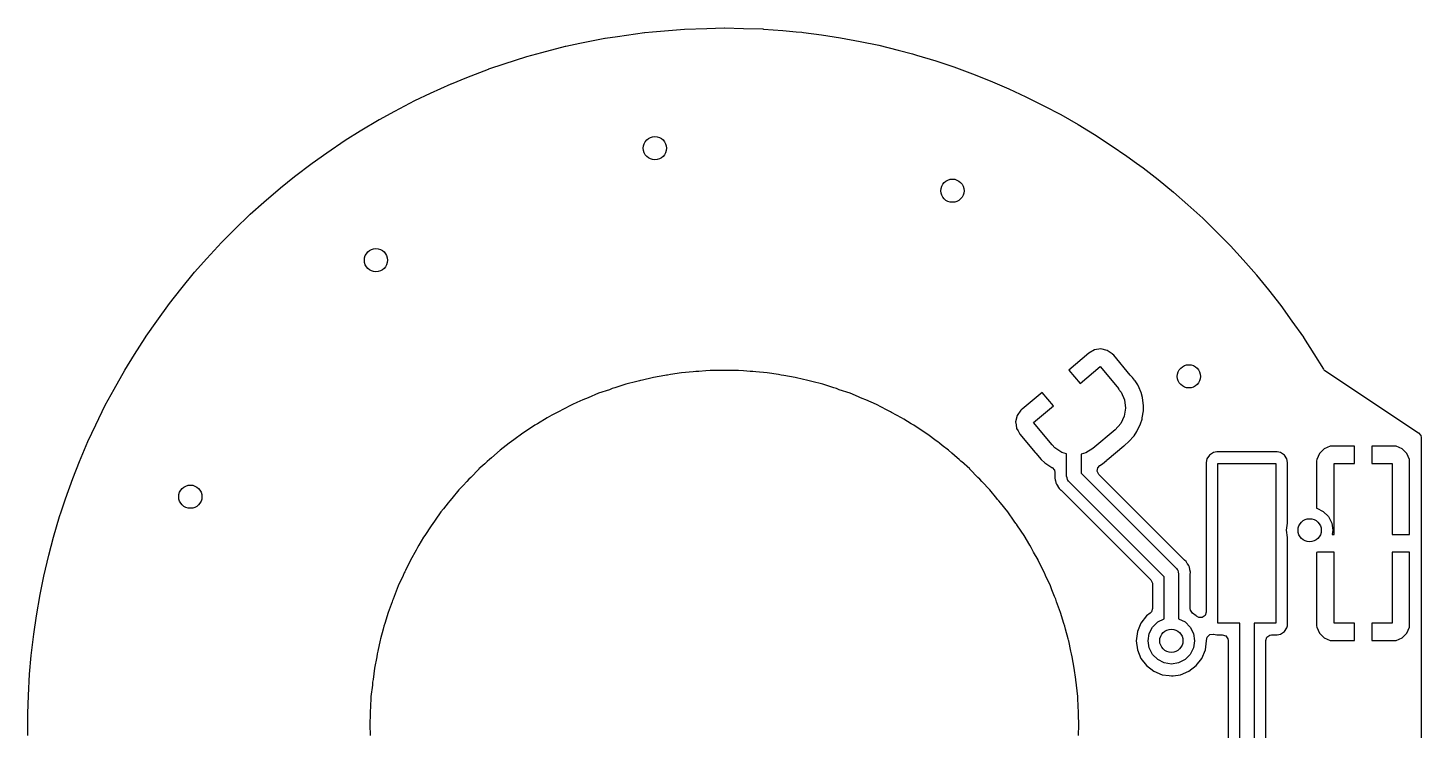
# Model space of a CAD drawing. Extents: x 2.677 to 3.622, y -2.835 to -1.89.
# Drawn here: x 2.677 to 3.622, y -2.366 to -1.89 of the extents above; entities that cross this region are included whole.
import ezdxf

# ---------------------------------------------------------------- set-up
doc = ezdxf.new("R2010")
doc.units = 0
doc.header["$MEASUREMENT"] = 0
doc.layers.add('BLACK', color=7, linetype='CONTINUOUS')

msp = doc.modelspace()

# ---------------------------------------------------------------- linework, layer by layer
at = {"layer": 'BLACK', "linetype": 'CONTINUOUS'}
for p, q in [((3.05166, -1.90023), (3.06861, -1.89679)), ((3.06861, -1.89679), (3.06871, -1.89677)), ((3.06871, -1.89677), (3.07711, -1.89554)), ((3.07711, -1.89554), (3.09555, -1.89289)), ((3.09555, -1.89289), (3.09566, -1.89288)), ((3.09566, -1.89288), (3.10097, -1.89241)), ((3.10097, -1.89241), (3.12258, -1.89056)), ((3.12258, -1.89056), (3.12269, -1.89055)), ((3.12269, -1.89055), (3.13764, -1.89013)), ((3.13764, -1.89013), (3.14955, -1.88978)), ((3.14955, -1.88978), (3.14966, -1.88978)), ((3.14966, -1.88978), (3.16258, -1.89014)), ((3.16258, -1.89014), (3.17568, -1.89051)), ((3.17568, -1.89051), (3.17578, -1.89052)), ((3.17578, -1.89052), (3.17619, -1.89055)), ((3.17619, -1.89055), (3.18919, -1.89162)), ((3.18919, -1.89162), (3.19835, -1.89241)), ((3.19835, -1.89241), (3.20207, -1.89274)), ((3.20207, -1.89274), (3.20217, -1.89275)), ((3.20217, -1.89275), (3.20323, -1.89289)), ((3.20323, -1.89289), (3.21554, -1.89458)), ((3.21554, -1.89458), (3.2283, -1.89643)), ((3.2283, -1.89643), (3.22838, -1.89645)), ((3.22838, -1.89645), (3.24165, -1.89901)), ((3.01572, -1.90918), (3.02593, -1.90644)), ((3.02593, -1.90644), (3.04194, -1.90224)), ((3.04194, -1.90224), (3.04203, -1.90221)), ((3.04203, -1.90221), (3.05166, -1.90023)), ((3.24165, -1.89901), (3.25432, -1.9016)), ((3.25432, -1.9016), (3.26747, -1.90489)), ((3.26747, -1.90489), (3.27726, -1.90749)), ((3.27726, -1.90749), (3.27996, -1.9082)), ((2.98984, -1.91765), (3.00033, -1.91418)), ((3.00033, -1.91418), (3.01562, -1.90921)), ((3.01562, -1.90921), (3.01572, -1.90918)), ((3.27996, -1.9082), (3.29292, -1.91221)), ((3.29292, -1.91221), (3.30519, -1.91624)), ((3.30519, -1.91624), (3.31792, -1.92095)), ((2.9645, -1.9276), (2.97507, -1.9234)), ((2.97507, -1.9234), (2.98975, -1.91769)), ((2.98975, -1.91769), (2.98984, -1.91765)), ((3.31792, -1.92095), (3.32993, -1.92567)), ((3.32993, -1.92567), (3.34239, -1.93107)), ((2.93977, -1.93899), (2.9503, -1.93408)), ((2.9503, -1.93408), (2.96441, -1.92764)), ((2.96441, -1.92764), (2.9645, -1.9276)), ((3.34239, -1.93107), (3.35411, -1.93647)), ((3.35411, -1.93647), (3.36625, -1.94254)), ((2.92613, -1.94619), (2.93969, -1.93903)), ((2.93969, -1.93903), (2.93977, -1.93899)), ((3.36625, -1.94254), (3.37764, -1.94861)), ((2.90265, -1.95968), (2.91567, -1.95183)), ((2.91567, -1.95183), (2.91574, -1.95179)), ((2.91574, -1.95179), (2.92613, -1.94619)), ((3.37764, -1.94861), (3.38943, -1.95533)), ((3.38943, -1.95533), (3.39657, -1.95968)), ((2.89249, -1.96595), (2.90265, -1.95968)), ((3.39657, -1.95968), (3.40046, -1.96205)), ((3.40046, -1.96205), (3.41186, -1.9694)), ((2.87997, -1.97451), (2.89242, -1.96599)), ((2.89242, -1.96599), (2.89249, -1.96595)), ((3.41186, -1.9694), (3.42248, -1.97674)), ((2.85815, -1.99063), (2.87003, -1.98147)), ((2.87003, -1.98147), (2.8701, -1.98142)), ((2.8701, -1.98142), (2.87997, -1.97451)), ((3.42248, -1.97674), (3.42901, -1.98147)), ((3.42901, -1.98147), (3.43347, -1.98471)), ((2.84863, -1.99816), (2.85815, -1.99063)), ((3.43347, -1.98471), (3.44365, -1.99265)), ((3.44365, -1.99265), (3.45419, -2.0012)), ((2.83729, -2.00798), (2.84856, -1.99821)), ((2.84856, -1.99821), (2.84863, -1.99816)), ((3.45419, -2.0012), (3.4639, -2.00971)), ((2.82813, -2.01613), (2.83729, -2.00798)), ((3.4639, -2.00971), (3.47395, -2.01882)), ((2.81745, -2.02652), (2.82813, -2.01613)), ((3.47395, -2.01882), (3.48316, -2.02788)), ((2.80873, -2.03523), (2.81745, -2.02652)), ((3.48316, -2.02788), (3.49269, -2.03753)), ((2.79869, -2.04617), (2.80873, -2.03523)), ((3.49269, -2.03753), (3.50137, -2.04711)), ((2.79047, -2.05541), (2.79869, -2.04617)), ((3.50137, -2.04711), (3.51033, -2.05722)), ((2.7811, -2.06687), (2.79047, -2.05541)), ((3.51033, -2.05722), (3.51039, -2.05729)), ((3.51039, -2.05729), (3.51848, -2.06733)), ((2.7734, -2.07661), (2.7811, -2.06687)), ((3.51848, -2.06733), (3.52687, -2.0779)), ((2.76476, -2.08849), (2.7734, -2.07661)), ((3.52687, -2.0779), (3.52693, -2.07798)), ((3.52693, -2.07798), (3.53444, -2.08849)), ((2.75758, -2.09875), (2.76472, -2.08855)), ((2.76472, -2.08855), (2.76476, -2.08849)), ((3.53444, -2.08849), (3.54222, -2.09948)), ((2.74961, -2.11114), (2.75689, -2.09982)), ((2.75689, -2.09982), (2.75758, -2.09875)), ((3.54222, -2.09948), (3.54228, -2.09956)), ((3.54228, -2.09956), (3.54926, -2.11063)), ((2.74306, -2.12177), (2.74961, -2.11114)), ((3.39678, -2.11035), (3.3832, -2.12174)), ((3.40048, -2.10801), (3.39663, -2.11018)), ((3.39663, -2.11018), (3.39663, -2.11018)), ((3.39663, -2.11018), (3.39678, -2.11035)), ((3.40486, -2.10738), (3.40048, -2.10801)), ((3.40917, -2.10837), (3.40486, -2.10738)), ((3.40486, -2.10738), (3.40486, -2.10738)), ((3.41251, -2.11063), (3.40917, -2.10837)), ((3.40917, -2.10837), (3.40917, -2.10837)), ((3.40917, -2.10837), (3.40917, -2.10837)), ((3.41283, -2.11085), (3.41251, -2.11063)), ((3.41359, -2.11167), (3.41283, -2.11085)), ((3.41283, -2.11085), (3.41283, -2.11085)), ((3.42483, -2.12506), (3.41359, -2.11167)), ((3.54926, -2.11063), (3.55585, -2.1211)), ((2.73583, -2.13457), (2.74306, -2.12177)), ((3.10917, -2.12545), (3.10153, -2.12669)), ((3.11046, -2.12518), (3.10917, -2.12545)), ((3.11107, -2.12506), (3.11046, -2.12518)), ((3.11298, -2.12483), (3.11107, -2.12506)), ((3.11107, -2.12506), (3.11107, -2.12506)), ((3.11107, -2.12506), (3.11107, -2.12506)), ((3.12063, -2.12359), (3.11298, -2.12483)), ((3.12836, -2.12296), (3.12063, -2.12359)), ((3.13027, -2.12273), (3.12836, -2.12296)), ((3.13114, -2.12269), (3.13027, -2.12273)), ((3.13027, -2.12273), (3.13027, -2.12273)), ((3.13027, -2.12273), (3.13027, -2.12273)), ((3.13027, -2.12273), (3.13027, -2.12273)), ((3.1322, -2.12265), (3.13114, -2.12269)), ((3.13703, -2.12226), (3.1322, -2.12265)), ((3.13993, -2.12203), (3.13703, -2.12226)), ((3.14768, -2.12203), (3.13993, -2.12203)), ((3.14961, -2.12195), (3.14768, -2.12203)), ((3.15154, -2.12203), (3.14961, -2.12195)), ((3.15929, -2.12203), (3.15154, -2.12203)), ((3.16255, -2.12229), (3.15929, -2.12203)), ((3.16701, -2.12265), (3.16255, -2.12229)), ((3.16807, -2.12269), (3.16701, -2.12265)), ((3.16894, -2.12273), (3.16807, -2.12269)), ((3.17086, -2.12296), (3.16894, -2.12273)), ((3.16894, -2.12273), (3.16894, -2.12273)), ((3.16894, -2.12273), (3.16894, -2.12273)), ((3.17858, -2.12359), (3.17086, -2.12296)), ((3.18623, -2.12483), (3.17858, -2.12359)), ((3.18815, -2.12506), (3.18623, -2.12483)), ((3.19004, -2.12545), (3.18815, -2.12506)), ((3.19769, -2.12669), (3.19004, -2.12545)), ((3.3832, -2.12174), (3.3908, -2.13079)), ((3.3908, -2.13079), (3.40437, -2.1194)), ((3.40437, -2.1194), (3.41702, -2.13448)), ((3.42624, -2.12675), (3.42483, -2.12506)), ((3.55585, -2.1211), (3.55589, -2.1212)), ((3.55589, -2.1212), (3.55615, -2.12158)), ((3.55615, -2.12158), (3.55621, -2.12168)), ((3.55621, -2.12168), (3.55629, -2.1218)), ((3.55629, -2.1218), (3.55676, -2.12201)), ((3.55676, -2.12201), (3.62029, -2.16421)), ((2.72989, -2.14559), (2.73583, -2.13457)), ((3.07353, -2.13431), (3.07172, -2.135)), ((3.07538, -2.13378), (3.07353, -2.13431)), ((3.08273, -2.13132), (3.07538, -2.13378)), ((3.09025, -2.12947), (3.08273, -2.13132)), ((3.09211, -2.12893), (3.09025, -2.12947)), ((3.09284, -2.12878), (3.09211, -2.12893)), ((3.09211, -2.12893), (3.09211, -2.12893)), ((3.09211, -2.12893), (3.09211, -2.12893)), ((3.094, -2.12854), (3.09284, -2.12878)), ((3.10059, -2.12692), (3.094, -2.12854)), ((3.10153, -2.12669), (3.10059, -2.12692)), ((3.10153, -2.12669), (3.10153, -2.12669)), ((3.10153, -2.12669), (3.10153, -2.12669)), ((3.20316, -2.12804), (3.19769, -2.12669)), ((3.19769, -2.12669), (3.19769, -2.12669)), ((3.19769, -2.12669), (3.19769, -2.12669)), ((3.20521, -2.12854), (3.20316, -2.12804)), ((3.2071, -2.12893), (3.20521, -2.12854)), ((3.20896, -2.12947), (3.2071, -2.12893)), ((3.2071, -2.12893), (3.2071, -2.12893)), ((3.2071, -2.12893), (3.2071, -2.12893)), ((3.21648, -2.13132), (3.20896, -2.12947)), ((3.22383, -2.13378), (3.21648, -2.13132)), ((3.22569, -2.13431), (3.22383, -2.13378)), ((3.22749, -2.135), (3.22569, -2.13431)), ((3.22569, -2.13431), (3.22569, -2.13431)), ((3.41702, -2.13448), (3.41687, -2.13461)), ((3.41687, -2.13461), (3.41867, -2.13676)), ((3.42775, -2.12854), (3.42624, -2.12675)), ((3.42806, -2.12891), (3.42775, -2.12854)), ((3.42987, -2.13182), (3.42806, -2.12891)), ((3.42806, -2.12891), (3.42806, -2.12891)), ((3.43075, -2.13385), (3.42987, -2.13182)), ((3.42987, -2.13182), (3.42987, -2.13182)), ((3.42987, -2.13182), (3.42987, -2.13182)), ((3.43193, -2.13653), (3.43075, -2.13385)), ((3.04965, -2.14373), (3.04656, -2.14504)), ((3.05369, -2.142), (3.04965, -2.14373)), ((3.05543, -2.14118), (3.05369, -2.142)), ((3.05724, -2.14049), (3.05543, -2.14118)), ((3.05543, -2.14118), (3.05543, -2.14118)), ((3.06437, -2.13745), (3.05724, -2.14049)), ((3.07172, -2.135), (3.06437, -2.13745)), ((3.06437, -2.13745), (3.06437, -2.13745)), ((3.23484, -2.13745), (3.22749, -2.135)), ((3.2405, -2.13986), (3.23484, -2.13745)), ((3.23484, -2.13745), (3.23484, -2.13745)), ((3.23484, -2.13745), (3.23484, -2.13745)), ((3.23484, -2.13745), (3.23484, -2.13745)), ((3.24197, -2.14049), (3.2405, -2.13986)), ((3.24378, -2.14118), (3.24197, -2.14049)), ((3.24479, -2.14165), (3.24378, -2.14118)), ((3.24378, -2.14118), (3.24378, -2.14118)), ((3.24378, -2.14118), (3.24378, -2.14118)), ((3.24552, -2.142), (3.24479, -2.14165)), ((3.25265, -2.14504), (3.24552, -2.142)), ((3.36511, -2.13693), (3.35154, -2.14831)), ((3.3727, -2.14597), (3.36511, -2.13693)), ((3.41867, -2.13676), (3.42092, -2.14189)), ((3.42092, -2.14189), (3.42162, -2.14745)), ((3.43214, -2.13701), (3.43193, -2.13653)), ((3.43305, -2.14031), (3.43214, -2.13701)), ((3.43377, -2.14593), (3.43305, -2.14031)), ((2.72341, -2.15876), (2.72989, -2.14559)), ((3.03264, -2.15235), (3.02942, -2.15404)), ((3.03628, -2.15044), (3.03264, -2.15235)), ((3.03795, -2.14947), (3.03628, -2.15044)), ((3.0397, -2.14864), (3.03795, -2.14947)), ((3.03795, -2.14947), (3.03795, -2.14947)), ((3.04656, -2.14504), (3.0397, -2.14864)), ((3.04656, -2.14504), (3.04656, -2.14504)), ((3.04656, -2.14504), (3.04656, -2.14504)), ((3.25951, -2.14864), (3.25265, -2.14504)), ((3.25265, -2.14504), (3.25265, -2.14504)), ((3.25265, -2.14504), (3.25265, -2.14504)), ((3.26126, -2.14947), (3.25951, -2.14864)), ((3.26229, -2.15007), (3.26126, -2.14947)), ((3.26126, -2.14947), (3.26126, -2.14947)), ((3.26126, -2.14947), (3.26126, -2.14947)), ((3.26293, -2.15044), (3.26229, -2.15007)), ((3.26979, -2.15404), (3.26293, -2.15044)), ((3.34809, -2.15256), (3.3471, -2.15687)), ((3.35058, -2.1489), (3.34809, -2.15256)), ((3.34809, -2.15256), (3.34809, -2.15256)), ((3.3509, -2.14859), (3.35058, -2.1489)), ((3.35058, -2.1489), (3.35058, -2.1489)), ((3.35139, -2.14814), (3.3509, -2.14859)), ((3.35154, -2.14831), (3.35139, -2.14814)), ((3.35913, -2.15736), (3.3727, -2.14597)), ((3.42074, -2.15298), (3.41833, -2.15804)), ((3.42162, -2.14745), (3.42074, -2.15298)), ((3.43296, -2.15404), (3.43371, -2.14935)), ((3.43371, -2.14935), (3.43377, -2.14593)), ((3.43371, -2.14935), (3.43371, -2.14935)), ((3.43371, -2.14935), (3.43371, -2.14935)), ((2.71811, -2.17013), (2.72341, -2.15876)), ((3.01961, -2.16024), (3.01306, -2.16438)), ((3.0212, -2.15914), (3.01961, -2.16024)), ((3.02287, -2.15818), (3.0212, -2.15914)), ((3.0212, -2.15914), (3.0212, -2.15914)), ((3.02942, -2.15404), (3.02287, -2.15818)), ((3.02942, -2.15404), (3.02942, -2.15404)), ((3.27122, -2.15494), (3.26979, -2.15404)), ((3.26979, -2.15404), (3.26979, -2.15404)), ((3.26979, -2.15404), (3.26979, -2.15404)), ((3.26979, -2.15404), (3.26979, -2.15404)), ((3.27634, -2.15818), (3.27122, -2.15494)), ((3.27801, -2.15914), (3.27634, -2.15818)), ((3.2796, -2.16024), (3.27801, -2.15914)), ((3.28615, -2.16438), (3.2796, -2.16024)), ((3.3471, -2.15687), (3.3471, -2.15687)), ((3.3471, -2.15687), (3.34738, -2.15876)), ((3.34738, -2.15876), (3.34774, -2.16125)), ((3.34774, -2.16125), (3.34871, -2.16298)), ((3.34871, -2.16298), (3.34991, -2.1651)), ((3.37178, -2.17244), (3.35913, -2.15736)), ((3.4146, -2.16221), (3.39952, -2.17487)), ((3.41833, -2.15804), (3.4146, -2.16221)), ((3.42937, -2.16332), (3.4318, -2.15821)), ((3.4318, -2.15821), (3.43282, -2.15494)), ((3.43282, -2.15494), (3.43296, -2.15404)), ((2.71241, -2.18363), (2.71811, -2.17013)), ((3.00378, -2.17136), (2.99758, -2.17601)), ((3.00527, -2.17013), (3.00378, -2.17136)), ((3.00686, -2.16904), (3.00527, -2.17013)), ((3.00527, -2.17013), (3.00527, -2.17013)), ((3.01306, -2.16438), (3.00686, -2.16904)), ((3.01306, -2.16438), (3.01306, -2.16438)), ((3.28843, -2.1661), (3.28615, -2.16438)), ((3.28615, -2.16438), (3.28615, -2.16438)), ((3.28615, -2.16438), (3.28615, -2.16438)), ((3.29235, -2.16904), (3.28843, -2.1661)), ((3.29394, -2.17013), (3.29235, -2.16904)), ((3.29426, -2.17039), (3.29394, -2.17013)), ((3.29543, -2.17136), (3.29426, -2.17039)), ((3.29728, -2.17275), (3.29543, -2.17136)), ((3.34991, -2.1651), (3.3604, -2.1776)), ((3.37194, -2.17231), (3.37178, -2.17244)), ((3.37374, -2.17446), (3.37194, -2.17231)), ((3.42083, -2.17275), (3.42107, -2.1726)), ((3.42107, -2.1726), (3.42369, -2.17039)), ((3.42369, -2.17039), (3.42747, -2.16618)), ((3.42747, -2.16618), (3.42937, -2.16332)), ((3.62029, -2.16421), (3.62178, -2.1661)), ((3.62178, -2.1661), (3.62203, -2.16745)), ((3.62203, -2.16745), (3.62203, -2.55716)), ((2.99178, -2.18115), (2.99029, -2.18237)), ((2.99758, -2.17601), (2.99178, -2.18115)), ((3.30163, -2.17601), (3.29728, -2.17275)), ((3.30388, -2.17801), (3.30163, -2.17601)), ((3.30163, -2.17601), (3.30163, -2.17601)), ((3.30163, -2.17601), (3.30163, -2.17601)), ((3.30743, -2.18115), (3.30388, -2.17801)), ((3.30892, -2.18237), (3.30743, -2.18115)), ((3.3604, -2.1776), (3.36074, -2.17801)), ((3.36074, -2.17801), (3.36438, -2.18235)), ((3.3784, -2.17756), (3.37374, -2.17446)), ((3.38161, -2.17856), (3.3784, -2.17756)), ((3.38161, -2.19361), (3.38161, -2.17856)), ((3.39475, -2.17782), (3.39145, -2.17874)), ((3.39145, -2.17874), (3.39145, -2.19158)), ((3.39952, -2.17487), (3.39475, -2.17782)), ((3.4092, -2.18245), (3.42038, -2.17307)), ((3.42038, -2.17307), (3.42083, -2.17275)), ((3.47682, -2.18196), (3.47636, -2.18426)), ((3.47856, -2.17935), (3.47682, -2.18196)), ((3.47682, -2.18196), (3.47682, -2.18196)), ((3.48117, -2.1776), (3.47856, -2.17935)), ((3.47856, -2.17935), (3.47856, -2.17935)), ((3.48347, -2.17715), (3.48117, -2.1776)), ((3.48117, -2.1776), (3.48117, -2.1776)), ((3.5244, -2.17715), (3.48347, -2.17715)), ((3.48347, -2.17715), (3.48347, -2.17715)), ((3.48347, -2.17715), (3.48347, -2.17715)), ((3.5267, -2.1776), (3.5244, -2.17715)), ((3.5244, -2.17715), (3.5244, -2.17715)), ((3.52931, -2.17935), (3.5267, -2.1776)), ((3.5267, -2.1776), (3.5267, -2.1776)), ((3.5267, -2.1776), (3.5267, -2.1776)), ((3.5267, -2.1776), (3.5267, -2.1776)), ((3.53106, -2.18196), (3.52931, -2.17935)), ((3.52931, -2.17935), (3.52931, -2.17935)), ((3.53152, -2.18426), (3.53106, -2.18196)), ((3.55308, -2.17825), (3.5513, -2.18229)), ((3.5562, -2.17513), (3.55308, -2.17825)), ((3.56024, -2.17334), (3.5562, -2.17513)), ((3.56123, -2.17323), (3.56024, -2.17334)), ((3.57677, -2.17323), (3.56123, -2.17323)), ((3.56123, -2.17323), (3.56123, -2.17323)), ((3.57677, -2.18504), (3.57677, -2.17323)), ((3.57677, -2.17323), (3.57677, -2.17323)), ((3.58858, -2.17323), (3.58858, -2.18504)), ((3.60413, -2.17323), (3.58858, -2.17323)), ((3.58858, -2.17323), (3.58858, -2.17323)), ((3.60511, -2.17334), (3.60413, -2.17323)), ((3.60915, -2.17513), (3.60511, -2.17334)), ((3.61228, -2.17825), (3.60915, -2.17513)), ((3.61406, -2.18229), (3.61228, -2.17825)), ((2.70777, -2.1953), (2.71241, -2.18363)), ((2.98309, -2.18885), (2.97773, -2.19444)), ((2.98321, -2.18875), (2.98309, -2.18885)), ((2.98716, -2.18525), (2.98321, -2.18875)), ((2.98889, -2.18371), (2.98716, -2.18525)), ((2.99029, -2.18237), (2.98889, -2.18371)), ((3.31023, -2.18363), (3.30892, -2.18237)), ((3.31032, -2.18371), (3.31023, -2.18363)), ((3.31601, -2.18875), (3.31032, -2.18371)), ((3.31612, -2.18885), (3.31601, -2.18875)), ((3.32149, -2.19444), (3.31612, -2.18885)), ((3.36438, -2.18235), (3.36438, -2.18235)), ((3.36438, -2.18235), (3.36438, -2.18235)), ((3.36438, -2.18235), (3.36693, -2.18463)), ((3.36693, -2.18463), (3.36693, -2.18463)), ((3.36693, -2.18463), (3.36693, -2.18463)), ((3.36693, -2.18463), (3.36956, -2.18637)), ((3.36956, -2.18637), (3.37165, -2.18777)), ((3.37165, -2.18777), (3.37174, -2.18782)), ((3.37174, -2.18782), (3.37176, -2.18784)), ((3.37176, -2.18784), (3.37176, -2.18784)), ((3.37176, -2.18784), (3.37176, -2.18784)), ((3.37176, -2.18784), (3.37336, -2.18959)), ((3.37336, -2.18959), (3.37371, -2.19121)), ((3.37371, -2.19121), (3.37371, -2.19297)), ((3.39145, -2.19158), (3.45616, -2.25629)), ((3.40238, -2.1903), (3.40276, -2.18792)), ((3.40348, -2.19244), (3.40238, -2.1903)), ((3.40276, -2.18792), (3.40418, -2.18637)), ((3.40418, -2.18637), (3.40599, -2.18525)), ((3.40599, -2.18525), (3.40862, -2.18305)), ((3.40862, -2.18305), (3.4088, -2.18284)), ((3.4088, -2.18284), (3.4092, -2.18245)), ((3.47636, -2.18426), (3.47636, -2.18426)), ((3.47636, -2.18426), (3.47636, -2.28573)), ((3.48425, -2.29331), (3.48425, -2.18504)), ((3.48425, -2.18504), (3.52362, -2.18504)), ((3.52362, -2.18504), (3.52362, -2.29331)), ((3.53152, -2.22534), (3.53152, -2.18426)), ((3.5513, -2.18229), (3.55118, -2.18328)), ((3.55118, -2.18328), (3.55118, -2.21532)), ((3.56299, -2.23327), (3.56299, -2.18504)), ((3.56299, -2.18504), (3.57677, -2.18504)), ((3.58858, -2.18504), (3.60236, -2.18504)), ((3.60236, -2.18504), (3.60236, -2.23327)), ((3.61417, -2.18328), (3.61406, -2.18229)), ((3.61417, -2.23327), (3.61417, -2.18328)), ((3.61417, -2.18328), (3.61417, -2.18328)), ((2.70285, -2.20909), (2.70777, -2.1953)), ((2.97252, -2.19985), (2.96969, -2.20281)), ((2.97505, -2.19722), (2.97252, -2.19985)), ((2.97633, -2.19577), (2.97505, -2.19722)), ((2.97773, -2.19444), (2.97633, -2.19577)), ((3.32288, -2.19577), (3.32149, -2.19444)), ((3.32149, -2.19444), (3.32149, -2.19444)), ((3.32416, -2.19722), (3.32288, -2.19577)), ((3.32288, -2.19577), (3.32288, -2.19577)), ((3.32953, -2.20281), (3.32416, -2.19722)), ((3.37359, -2.19444), (3.37356, -2.19475)), ((3.37356, -2.19475), (3.37398, -2.19631)), ((3.37371, -2.19314), (3.37359, -2.19444)), ((3.37371, -2.19297), (3.37371, -2.19314)), ((3.37398, -2.19631), (3.37402, -2.19647)), ((3.37402, -2.19647), (3.3743, -2.19807)), ((3.3743, -2.19807), (3.37433, -2.19812)), ((3.37433, -2.19812), (3.37472, -2.19906)), ((3.37472, -2.19906), (3.37473, -2.19911)), ((3.37473, -2.19911), (3.37473, -2.19911)), ((3.37473, -2.19911), (3.37566, -2.20044)), ((3.37566, -2.20044), (3.37575, -2.20058)), ((3.37575, -2.20058), (3.37656, -2.20198)), ((3.38195, -2.19478), (3.38161, -2.19361)), ((3.38221, -2.19597), (3.38195, -2.19478)), ((3.38236, -2.19617), (3.38221, -2.19597)), ((3.38239, -2.19628), (3.38236, -2.19617)), ((3.38252, -2.19639), (3.38239, -2.19628)), ((3.38305, -2.19709), (3.38252, -2.19639)), ((3.44776, -2.26181), (3.38305, -2.19709)), ((3.46129, -2.25025), (3.40348, -2.19244)), ((2.69996, -2.2178), (2.70285, -2.20909)), ((2.9635, -2.21026), (2.96234, -2.2118)), ((2.96478, -2.20881), (2.9635, -2.21026)), ((2.96968, -2.20281), (2.96478, -2.20881)), ((2.96969, -2.20281), (2.96968, -2.20281)), ((2.96968, -2.20281), (2.96968, -2.20281)), ((3.33443, -2.20881), (3.32953, -2.20281)), ((3.3349, -2.20934), (3.33443, -2.20881)), ((3.33571, -2.21026), (3.3349, -2.20934)), ((3.33687, -2.2118), (3.33571, -2.21026)), ((3.37656, -2.20198), (3.3778, -2.20302)), ((3.3778, -2.20302), (3.37792, -2.20313)), ((3.37792, -2.20313), (3.43873, -2.26394)), ((2.6989, -2.22103), (2.69996, -2.2178)), ((2.95744, -2.2178), (2.95359, -2.22339)), ((2.95914, -2.21573), (2.95744, -2.2178)), ((2.96234, -2.2118), (2.95914, -2.21573)), ((3.34177, -2.2178), (3.33687, -2.2118)), ((3.34617, -2.22418), (3.34177, -2.2178)), ((3.55118, -2.21532), (3.5513, -2.21534)), ((3.5513, -2.21534), (3.55569, -2.21757)), ((3.55569, -2.21757), (3.55918, -2.22106)), ((2.69478, -2.23506), (2.6989, -2.22103)), ((2.95085, -2.22736), (2.94645, -2.23373)), ((2.95188, -2.22572), (2.95085, -2.22736)), ((2.95304, -2.22418), (2.95188, -2.22572)), ((2.95188, -2.22572), (2.95188, -2.22572)), ((2.95359, -2.22339), (2.95304, -2.22418)), ((3.34733, -2.22572), (3.34617, -2.22418)), ((3.34767, -2.22626), (3.34733, -2.22572)), ((3.34733, -2.22572), (3.34733, -2.22572)), ((3.34836, -2.22736), (3.34767, -2.22626)), ((3.35277, -2.23373), (3.34836, -2.22736)), ((3.53069, -2.23031), (3.53146, -2.22545)), ((3.53146, -2.22545), (3.53152, -2.22534)), ((3.55918, -2.22106), (3.56141, -2.22545)), ((3.56141, -2.22545), (3.56219, -2.23031)), ((2.69152, -2.24722), (2.69478, -2.23506)), ((2.94568, -2.23506), (2.94257, -2.24044)), ((2.94645, -2.23373), (2.94568, -2.23506)), ((3.35664, -2.24044), (3.35277, -2.23373)), ((3.53146, -2.23518), (3.53069, -2.23031)), ((3.53152, -2.23529), (3.53146, -2.23518)), ((3.53152, -2.29408), (3.53152, -2.23529)), ((3.56219, -2.23031), (3.56172, -2.23327)), ((3.56172, -2.23327), (3.56299, -2.23327)), ((3.60236, -2.23327), (3.61417, -2.23327)), ((3.61417, -2.23327), (3.61417, -2.23327)), ((2.68821, -2.26145), (2.69152, -2.24722)), ((2.94064, -2.24379), (2.93677, -2.2505)), ((2.94154, -2.24208), (2.94064, -2.24379)), ((2.94257, -2.24044), (2.94154, -2.24208)), ((3.35767, -2.24208), (3.35664, -2.24044)), ((3.35857, -2.24379), (3.35767, -2.24208)), ((3.35932, -2.24508), (3.35857, -2.24379)), ((3.36234, -2.25031), (3.35932, -2.24508)), ((3.5513, -2.24529), (3.55118, -2.24531)), ((3.55118, -2.24531), (3.55118, -2.29507)), ((3.55172, -2.24508), (3.5513, -2.24529)), ((3.56299, -2.24508), (3.55172, -2.24508)), ((3.56299, -2.29331), (3.56299, -2.24508)), ((3.61417, -2.24508), (3.60236, -2.24508)), ((3.60236, -2.24508), (3.60236, -2.29331)), ((3.61417, -2.29507), (3.61417, -2.24508)), ((3.61417, -2.24508), (3.61417, -2.24508)), ((2.93345, -2.2575), (2.93288, -2.25858)), ((2.93677, -2.2505), (2.93345, -2.2575)), ((3.36245, -2.2505), (3.36234, -2.25031)), ((3.36577, -2.2575), (3.36245, -2.2505)), ((3.36666, -2.25921), (3.36577, -2.2575)), ((3.45616, -2.25629), (3.45669, -2.25699)), ((3.45669, -2.25699), (3.45682, -2.25711)), ((3.45682, -2.25711), (3.45685, -2.25721)), ((3.45685, -2.25721), (3.457, -2.25741)), ((3.457, -2.25741), (3.45726, -2.2586)), ((3.46141, -2.25037), (3.46129, -2.25025)), ((3.4617, -2.25061), (3.46141, -2.25037)), ((3.46265, -2.25141), (3.4617, -2.25061)), ((3.46346, -2.2528), (3.46265, -2.25141)), ((3.46355, -2.25295), (3.46346, -2.2528)), ((3.46448, -2.25427), (3.46355, -2.25295)), ((3.46449, -2.25433), (3.46448, -2.25427)), ((3.46448, -2.25427), (3.46448, -2.25427)), ((3.46448, -2.25427), (3.46448, -2.25427)), ((3.46488, -2.25527), (3.46449, -2.25433)), ((3.46491, -2.25532), (3.46488, -2.25527)), ((3.46519, -2.25691), (3.46491, -2.25532)), ((3.46523, -2.25707), (3.46519, -2.25691)), ((3.46565, -2.25864), (3.46523, -2.25707)), ((2.68566, -2.27379), (2.68821, -2.26145)), ((2.93179, -2.26099), (2.92847, -2.26799)), ((2.93255, -2.25921), (2.93179, -2.26099)), ((2.93288, -2.25858), (2.93255, -2.25921)), ((2.93255, -2.25921), (2.93255, -2.25921)), ((3.36742, -2.26099), (3.36666, -2.25921)), ((3.36666, -2.25921), (3.36666, -2.25921)), ((3.37074, -2.26799), (3.36742, -2.26099)), ((3.43873, -2.26394), (3.43982, -2.26608)), ((3.43982, -2.26608), (3.43987, -2.26669)), ((3.43987, -2.26669), (3.43987, -2.2833)), ((3.44776, -2.29024), (3.44776, -2.26181)), ((3.45726, -2.2586), (3.4576, -2.25977)), ((3.4576, -2.25977), (3.4576, -2.29024)), ((3.4655, -2.26041), (3.46551, -2.26025)), ((3.4655, -2.2833), (3.4655, -2.26041)), ((3.46551, -2.26025), (3.46565, -2.25864)), ((2.68317, -2.28818), (2.68566, -2.27379)), ((2.92572, -2.27523), (2.92496, -2.27701)), ((2.92847, -2.26799), (2.92572, -2.27523)), ((2.92572, -2.27523), (2.92572, -2.27523)), ((3.37175, -2.27064), (3.37074, -2.26799)), ((3.37074, -2.26799), (3.37074, -2.26799)), ((3.37074, -2.26799), (3.37074, -2.26799)), ((3.37349, -2.27523), (3.37175, -2.27064)), ((3.37406, -2.27656), (3.37349, -2.27523)), ((3.37425, -2.27701), (3.37406, -2.27656)), ((2.92435, -2.27884), (2.9216, -2.28609)), ((2.92467, -2.27788), (2.92435, -2.27884)), ((2.92496, -2.27701), (2.92467, -2.27788)), ((3.37486, -2.27884), (3.37425, -2.27701)), ((3.37425, -2.27701), (3.37425, -2.27701)), ((3.37761, -2.28609), (3.37486, -2.27884)), ((3.43912, -2.28559), (3.43834, -2.28639)), ((3.43987, -2.2833), (3.43912, -2.28559)), ((3.46566, -2.28441), (3.4655, -2.2833)), ((3.46702, -2.28639), (3.46566, -2.28441)), ((3.47636, -2.28573), (3.47561, -2.28802)), ((2.68134, -2.30066), (2.68317, -2.28818)), ((2.91884, -2.29536), (2.91838, -2.29724)), ((2.91945, -2.29353), (2.91884, -2.29536)), ((2.9216, -2.28609), (2.91945, -2.29353)), ((2.9216, -2.28609), (2.9216, -2.28609)), ((3.37976, -2.29353), (3.37761, -2.28609)), ((3.38038, -2.29536), (3.37976, -2.29353)), ((3.38084, -2.29724), (3.38038, -2.29536)), ((3.38038, -2.29536), (3.38038, -2.29536)), ((3.38038, -2.29536), (3.38038, -2.29536)), ((3.43203, -2.29327), (3.42965, -2.29902)), ((3.43582, -2.28833), (3.43203, -2.29327)), ((3.43203, -2.29327), (3.43203, -2.29327)), ((3.43834, -2.28639), (3.43582, -2.28833)), ((3.43994, -2.29593), (3.44343, -2.29245)), ((3.44343, -2.29245), (3.44776, -2.29024)), ((3.4576, -2.29024), (3.46194, -2.29245)), ((3.46194, -2.29245), (3.46542, -2.29593)), ((3.46954, -2.28833), (3.46702, -2.28639)), ((3.4697, -2.28849), (3.46954, -2.28833)), ((3.47126, -2.28944), (3.4697, -2.28849)), ((3.47367, -2.28944), (3.47126, -2.28944)), ((3.47561, -2.28802), (3.47367, -2.28944)), ((3.49902, -2.29331), (3.48425, -2.29331)), ((3.49902, -2.40453), (3.49902, -2.29331)), ((3.52362, -2.29331), (3.50886, -2.29331)), ((3.50886, -2.29331), (3.50886, -2.40945)), ((3.53106, -2.29639), (3.53132, -2.29507)), ((3.53132, -2.29507), (3.53152, -2.29408)), ((3.55118, -2.29507), (3.5513, -2.29606)), ((3.57677, -2.29331), (3.56299, -2.29331)), ((3.57677, -2.30512), (3.57677, -2.29331)), ((3.60236, -2.29331), (3.58858, -2.29331)), ((3.58858, -2.29331), (3.58858, -2.30512)), ((3.61406, -2.29606), (3.61417, -2.29507)), ((3.61417, -2.29507), (3.61417, -2.29507)), ((2.67968, -2.31516), (2.68134, -2.30066)), ((2.91621, -2.30474), (2.91467, -2.31227)), ((2.91622, -2.30468), (2.91621, -2.30474)), ((2.91645, -2.30389), (2.91622, -2.30468)), ((2.91838, -2.29724), (2.91645, -2.30389)), ((3.38277, -2.30389), (3.38084, -2.29724)), ((3.38299, -2.30468), (3.38277, -2.30389)), ((3.3831, -2.30519), (3.38299, -2.30468)), ((3.38299, -2.30468), (3.38299, -2.30468)), ((3.38299, -2.30468), (3.38299, -2.30468)), ((3.42965, -2.29902), (3.42884, -2.30519)), ((3.42965, -2.29902), (3.42965, -2.29902)), ((3.43694, -2.30519), (3.43771, -2.30032)), ((3.43771, -2.30032), (3.43994, -2.29593)), ((3.46542, -2.29593), (3.46766, -2.30032)), ((3.46766, -2.30032), (3.46843, -2.30519)), ((3.47653, -2.30498), (3.47653, -2.30494)), ((3.47653, -2.30494), (3.47654, -2.30494)), ((3.47654, -2.30494), (3.47695, -2.3027)), ((3.47695, -2.3027), (3.4787, -2.30104)), ((3.4787, -2.30104), (3.48109, -2.30073)), ((3.48109, -2.30073), (3.48114, -2.30074)), ((3.48114, -2.30074), (3.48347, -2.3012)), ((3.48347, -2.3012), (3.48347, -2.3012)), ((3.48347, -2.3012), (3.48347, -2.3012)), ((3.48347, -2.3012), (3.48722, -2.3012)), ((3.48722, -2.3012), (3.48952, -2.30195)), ((3.48952, -2.30195), (3.49093, -2.30389)), ((3.49093, -2.30389), (3.49112, -2.3051)), ((3.51675, -2.3051), (3.5175, -2.30281)), ((3.5175, -2.30281), (3.51945, -2.30139)), ((3.51945, -2.30139), (3.52065, -2.3012)), ((3.52065, -2.3012), (3.5244, -2.3012)), ((3.5244, -2.3012), (3.5267, -2.30074)), ((3.5244, -2.3012), (3.5244, -2.3012)), ((3.5267, -2.30074), (3.52931, -2.299)), ((3.52931, -2.299), (3.53106, -2.29639)), ((3.5513, -2.29606), (3.55308, -2.3001)), ((3.55308, -2.3001), (3.5562, -2.30322)), ((3.5562, -2.30322), (3.56024, -2.305)), ((3.60511, -2.305), (3.60915, -2.30322)), ((3.60915, -2.30322), (3.61228, -2.3001)), ((3.61228, -2.3001), (3.61406, -2.29606)), ((2.91421, -2.31415), (2.9139, -2.31605)), ((2.91467, -2.31227), (2.91421, -2.31415)), ((2.91421, -2.31415), (2.91421, -2.31415)), ((2.91421, -2.31415), (2.91421, -2.31415)), ((3.38454, -2.31227), (3.3831, -2.30519)), ((3.38501, -2.31415), (3.38454, -2.31227)), ((3.38532, -2.31605), (3.38501, -2.31415)), ((3.42884, -2.30519), (3.42884, -2.30519)), ((3.42884, -2.30519), (3.42965, -2.31136)), ((3.42965, -2.31136), (3.42965, -2.31136)), ((3.42965, -2.31136), (3.43203, -2.31711)), ((3.43771, -2.31006), (3.43694, -2.30519)), ((3.43994, -2.31445), (3.43771, -2.31006)), ((3.46766, -2.31006), (3.46542, -2.31445)), ((3.46843, -2.30519), (3.46766, -2.31006)), ((3.47333, -2.31711), (3.47572, -2.31136)), ((3.47572, -2.31136), (3.47653, -2.30519)), ((3.47651, -2.30507), (3.47653, -2.30498)), ((3.47653, -2.30519), (3.47651, -2.30507)), ((3.49112, -2.3051), (3.49112, -2.39274)), ((3.51675, -2.40719), (3.51675, -2.3051)), ((3.56024, -2.305), (3.56123, -2.30512)), ((3.56123, -2.30512), (3.57677, -2.30512)), ((3.57677, -2.30512), (3.57677, -2.30512)), ((3.58858, -2.30512), (3.60413, -2.30512)), ((3.58858, -2.30512), (3.58858, -2.30512)), ((3.60413, -2.30512), (3.60511, -2.305)), ((3.60413, -2.30512), (3.60413, -2.30512)), ((2.67858, -2.32773), (2.67968, -2.31516)), ((2.91235, -2.32365), (2.91141, -2.33134)), ((2.9139, -2.31605), (2.91235, -2.32365)), ((3.38687, -2.32365), (3.38532, -2.31605)), ((3.3878, -2.33134), (3.38687, -2.32365)), ((3.43203, -2.31711), (3.43203, -2.31711)), ((3.43203, -2.31711), (3.43582, -2.32205)), ((3.43582, -2.32205), (3.43582, -2.32205)), ((3.43582, -2.32205), (3.44076, -2.32584)), ((3.44343, -2.31793), (3.43994, -2.31445)), ((3.44782, -2.32017), (3.44343, -2.31793)), ((3.45268, -2.32094), (3.44782, -2.32017)), ((3.45755, -2.32017), (3.45268, -2.32094)), ((3.46194, -2.31793), (3.45755, -2.32017)), ((3.46542, -2.31445), (3.46194, -2.31793)), ((3.46461, -2.32584), (3.46954, -2.32205)), ((3.46954, -2.32205), (3.47333, -2.31711)), ((2.67774, -2.3423), (2.67858, -2.32773)), ((2.9111, -2.33324), (2.91095, -2.33517)), ((2.91141, -2.33134), (2.9111, -2.33324)), ((3.38794, -2.33222), (3.3878, -2.33134)), ((3.38811, -2.33325), (3.38794, -2.33222)), ((3.38826, -2.33517), (3.38811, -2.33325)), ((3.44076, -2.32584), (3.44076, -2.32584)), ((3.44076, -2.32584), (3.44076, -2.32584)), ((3.44076, -2.32584), (3.44651, -2.32822)), ((3.44651, -2.32822), (3.44651, -2.32822)), ((3.44651, -2.32822), (3.45114, -2.32883)), ((3.45114, -2.32883), (3.45268, -2.32904)), ((3.45268, -2.32904), (3.45392, -2.32887)), ((3.45268, -2.32904), (3.45268, -2.32904)), ((3.45268, -2.32904), (3.45268, -2.32904)), ((3.45392, -2.32887), (3.45886, -2.32822)), ((3.45886, -2.32822), (3.46461, -2.32584)), ((2.67739, -2.35446), (2.67774, -2.3423)), ((2.91095, -2.33517), (2.91001, -2.34286)), ((3.3892, -2.34286), (3.38826, -2.33517)), ((2.9097, -2.35061), (2.90955, -2.35253)), ((2.91001, -2.34288), (2.9097, -2.35061)), ((2.91001, -2.34286), (2.91001, -2.34286)), ((2.91001, -2.34286), (2.91001, -2.34288)), ((3.38951, -2.35061), (3.3892, -2.34286)), ((3.38965, -2.35237), (3.38951, -2.35061)), ((2.67738, -2.35491), (2.67739, -2.35446)), ((2.67738, -2.3622), (2.67738, -2.35491)), ((2.90955, -2.35446), (2.90923, -2.3622)), ((2.90955, -2.35253), (2.90955, -2.35253)), ((2.90955, -2.35253), (2.90955, -2.35446)), ((3.38967, -2.35253), (3.38965, -2.35237)), ((3.38969, -2.3551), (3.38967, -2.35253)), ((3.38998, -2.3622), (3.38969, -2.3551)), ((2.67738, -2.3695), (2.67738, -2.3622)), ((2.90923, -2.3622), (2.90952, -2.3693)), ((3.38969, -2.36931), (3.38998, -2.3622))]:
    msp.add_line(p, q, dxfattribs=at)
at = {"layer": 'BLACK'}
for centre in [(3.10251, -1.97133), (3.30426, -2.00015), (2.91339, -2.04724), (3.46457, -2.12598), (2.78755, -2.20755), (3.54644, -2.23031), (3.45268, -2.30519)]:
    msp.add_circle(centre, 0.00787, dxfattribs=at)

doc.saveas('drawing.dxf')
